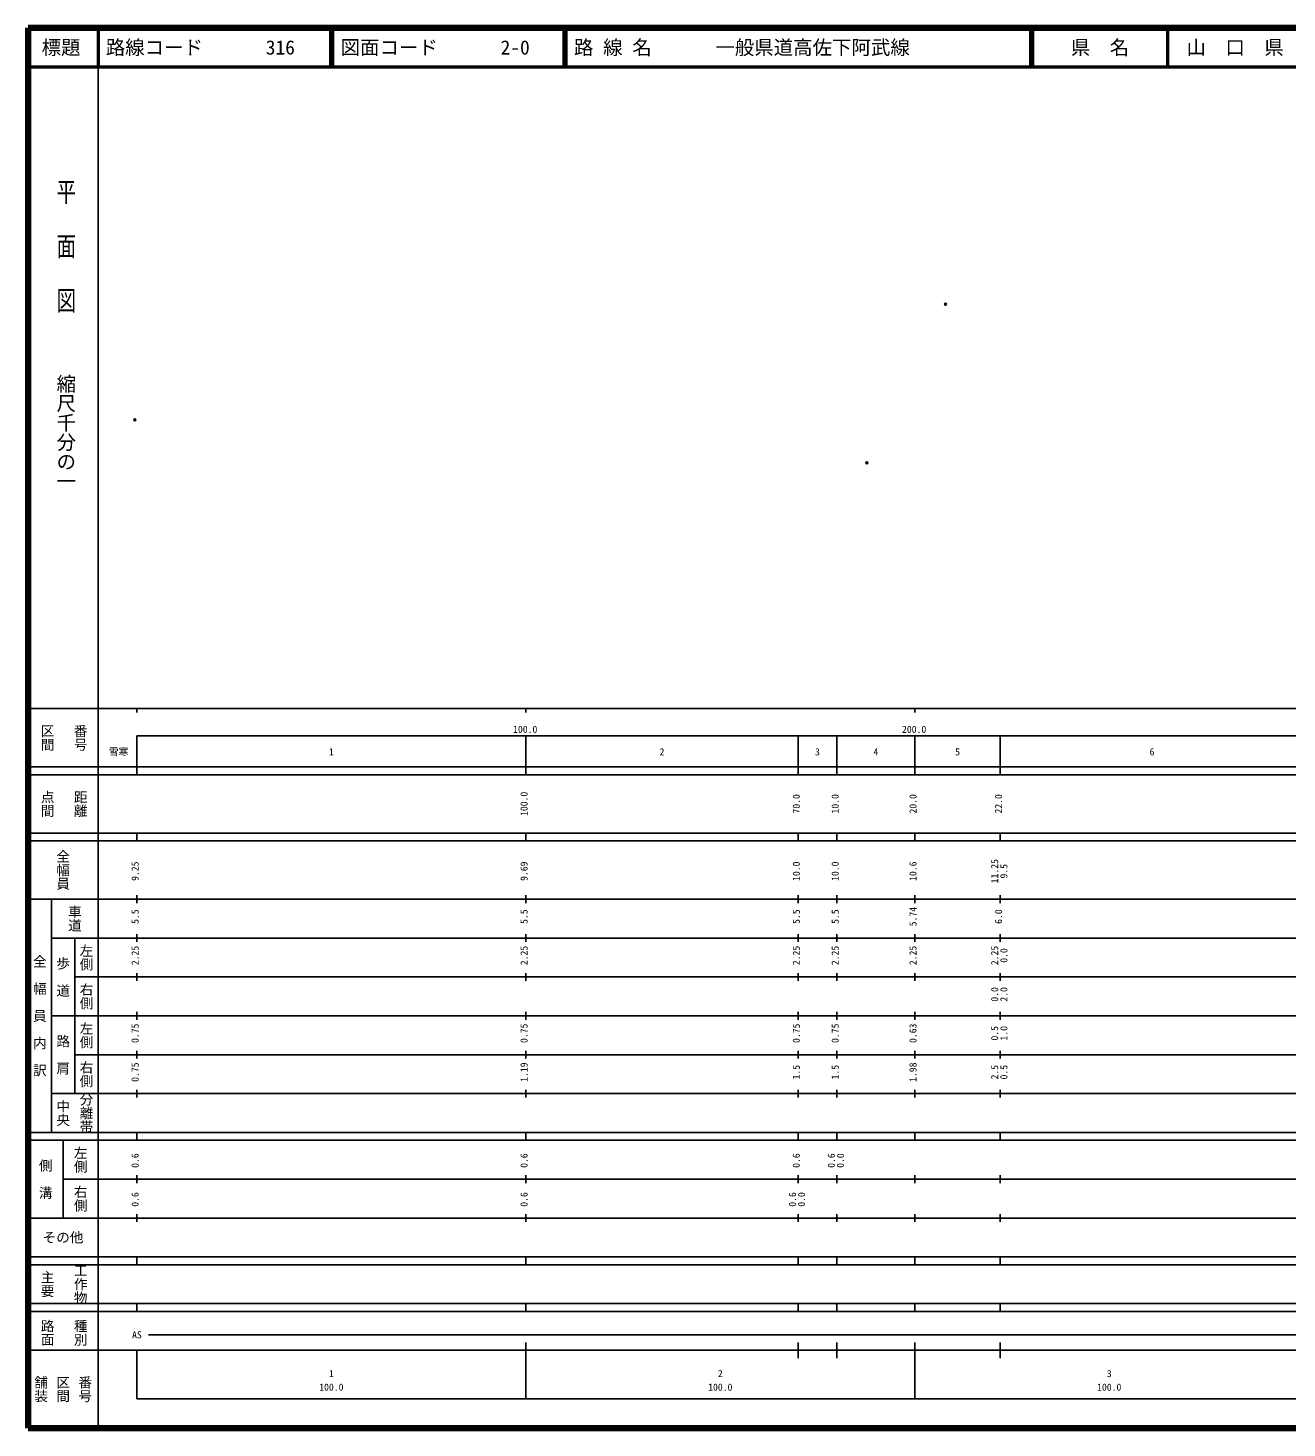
# Model space of a CAD drawing. Units: millimetres on the paper. Extents: x 40 to 680, y 20 to 380.
# Drawn here: x 40 to 363.7, y 20 to 380 of the extents above; entities that cross this region are included whole.
import ezdxf
from ezdxf.enums import TextEntityAlignment as Align

# ---------------------------------------------------------------- set-up
doc = ezdxf.new("R2010")
doc.units = ezdxf.units.MM
doc.header["$PDMODE"] = 32
doc.header["$PDSIZE"] = 0.5
doc.layers.add('M-OTRS', color=6, linetype='Continuous')
doc.layers.add('M-TTL-TXT', color=7, linetype='Continuous')
for name, color, linetype, lineweight in [('M-TTL', 2, 'Continuous', 140), ('M-TTL-BAND', 7, 'Continuous', 25), ('M-TTL-LINE', 7, 'Continuous', 50)]:
    doc.layers.add(name, color=color, linetype=linetype, lineweight=lineweight)
doc.styles.add('@ＭＳ ゴシック', font='')
doc.styles.add('ＭＳ ゴシック', font='')
doc.styles.get('@ＭＳ ゴシック').set_extended_font_data('@MS Gothic')
doc.styles.get('ＭＳ ゴシック').set_extended_font_data('MS Gothic')

msp = doc.modelspace()

# ---------------------------------------------------------------- linework, layer by layer
at = {"layer": 'M-OTRS'}
for p in [(275.907, 309.002), (67.503, 279.248), (255.688, 268.182)]:
    msp.add_point(p, dxfattribs=at)
at = {"layer": 'M-TTL'}
for p, q in [((40, 380), (40, 20)), ((680, 380), (40, 380)), ((40, 20), (680, 20))]:
    msp.add_line(p, q, dxfattribs=at)
at = {"layer": 'M-TTL-BAND'}
for p, q in [((58, 370), (58, 20)), ((40, 205), (579, 205)), ((68, 205), (68, 204)), ((168, 205), (168, 204)), ((268, 205), (268, 204)), ((68, 198), (579, 198)), ((68, 198), (68, 188)), ((168, 188), (168, 198)), ((238, 188), (238, 198)), ((248, 188), (248, 198)), ((268, 188), (268, 198)), ((290, 188), (290, 198)), ((40, 190), (579, 190)), ((40, 188), (579, 188)), ((40, 173), (579, 173)), ((68, 171), (68, 173)), ((168, 171), (168, 173)), ((238, 171), (238, 173)), ((248, 171), (248, 173)), ((268, 171), (268, 173)), ((290, 171), (290, 173)), ((40, 171), (579, 171)), ((40, 156), (579, 156)), ((46, 96), (46, 156)), ((68, 155), (68, 157)), ((168, 155), (168, 157)), ((238, 155), (238, 157)), ((248, 155), (248, 157)), ((268, 155), (268, 157)), ((290, 155), (290, 157)), ((46, 146), (579, 146)), ((52, 146), (52, 106)), ((68, 145), (68, 147)), ((168, 145), (168, 147)), ((238, 145), (238, 147)), ((248, 145), (248, 147)), ((268, 145), (268, 147)), ((290, 145), (290, 147)), ((68, 135), (68, 137)), ((168, 135), (168, 137)), ((238, 135), (238, 137)), ((248, 135), (248, 137)), ((268, 135), (268, 137)), ((290, 135), (290, 137)), ((52, 136), (579, 136)), ((46, 126), (579, 126)), ((68, 125), (68, 127)), ((168, 125), (168, 127)), ((238, 125), (238, 127)), ((248, 125), (248, 127)), ((268, 125), (268, 127)), ((290, 125), (290, 127)), ((52, 116), (579, 116)), ((68, 115), (68, 117)), ((168, 115), (168, 117)), ((238, 115), (238, 117)), ((248, 115), (248, 117)), ((268, 115), (268, 117)), ((290, 115), (290, 117)), ((46, 106), (579, 106)), ((68, 105), (68, 107)), ((168, 105), (168, 107)), ((238, 105), (238, 107)), ((248, 105), (248, 107)), ((268, 105), (268, 107)), ((290, 105), (290, 107)), ((40, 96), (579, 96)), ((40, 94), (579, 94)), ((49, 94), (49, 74)), ((68, 94), (68, 96)), ((168, 94), (168, 96)), ((238, 94), (238, 96)), ((248, 94), (248, 96)), ((268, 94), (268, 96)), ((290, 94), (290, 96)), ((49, 84), (579, 84)), ((68, 83), (68, 85)), ((168, 83), (168, 85)), ((238, 83), (238, 85)), ((248, 83), (248, 85)), ((268, 83), (268, 85)), ((290, 83), (290, 85)), ((40, 74), (579, 74)), ((68, 73), (68, 75)), ((168, 73), (168, 75)), ((238, 73), (238, 75)), ((248, 73), (248, 75)), ((268, 73), (268, 75)), ((290, 73), (290, 75)), ((40, 64), (579, 64)), ((40, 62), (579, 62)), ((68, 62), (68, 64)), ((168, 62), (168, 64)), ((238, 62), (238, 64)), ((248, 62), (248, 64)), ((268, 62), (268, 64)), ((290, 62), (290, 64)), ((40, 52), (579, 52)), ((68, 50), (68, 52)), ((168, 50), (168, 52)), ((238, 50), (238, 52)), ((248, 50), (248, 52)), ((268, 50), (268, 52)), ((290, 50), (290, 52)), ((40, 50), (579, 50)), ((71, 44), (565, 44)), ((40, 40), (579, 40)), ((68, 40), (68, 27.5)), ((168, 27.5), (168, 42)), ((238, 38), (238, 42)), ((248, 38), (248, 42)), ((268, 27.5), (268, 42)), ((290, 38), (290, 42)), ((68, 27.5), (579, 27.5))]:
    msp.add_line(p, q, dxfattribs=at)
at = {"layer": 'M-TTL-LINE'}
for p, q in [((58, 380), (58, 370)), ((117.75, 380), (117.75, 370)), ((118.25, 380), (118.25, 370)), ((177.75, 380), (177.75, 370)), ((178.25, 380), (178.25, 370)), ((297.75, 380), (297.75, 370)), ((298.25, 380), (298.25, 370)), ((333, 380), (333, 370)), ((40, 370), (680, 370))]:
    msp.add_line(p, q, dxfattribs=at)

# ---------------------------------------------------------------- texts
at = {"layer": 'M-TTL-BAND', "style": '@ＭＳ ゴシック', "width": 1.4}
msp.add_text('平  面  図', height=3.666, rotation=270, dxfattribs=at).set_placement((49.777, 306.475), align=Align.MIDDLE_RIGHT)
at = {"layer": 'M-TTL-BAND', "style": '@ＭＳ ゴシック'}
msp.add_text('縮尺千分の一', height=3.666, rotation=270, dxfattribs=at).set_placement((49.777, 261.03), align=Align.MIDDLE_RIGHT)
for s, p in [('区間', (45, 197.5)), ('番号', (53.5, 197.5)), ('点間', (45, 180.5)), ('距離', (53.5, 180.5)), ('全幅員', (49, 163.5)), ('車道', (52, 151)), ('左側', (55, 141)), ('全\u3000幅\u3000員\u3000内\u3000訳', (43, 126)), ('歩\u3000道', (49, 136)), ('右側', (55, 131)), ('左側', (55, 121)), ('路\u3000肩', (49, 116)), ('右側', (55, 111)), ('分離帯', (55, 101)), ('中央', (49, 101)), ('左側', (53.5, 89)), ('側\u3000溝', (44.5, 84)), ('右側', (53.5, 79)), ('工作物', (53.5, 57)), ('主要', (45, 57)), ('路面', (45, 44.5)), ('種別', (53.5, 44.5)), ('舗装', (43.333, 30)), ('区間', (49, 30)), ('番号', (54.667, 30))]:
    msp.add_text(s, height=2.566, rotation=270, dxfattribs=at).set_placement(p, align=Align.MIDDLE_CENTER)
at = {"layer": 'M-TTL-BAND', "style": 'ＭＳ ゴシック'}
for s, p in [('100.0', (167.844, 198.195)), ('200.0', (267.844, 198.195)), ('雪寒', (63.288, 192.405)), ('1', (118, 192.405)), ('2', (203, 192.405)), ('3', (243, 192.405)), ('4', (258, 192.405)), ('5', (279, 192.405)), ('6', (329, 192.405)), ('AS', (68, 42.5)), ('1', (118, 32.523)), ('2', (218, 32.523)), ('3', (318, 32.523)), ('100.0', (118, 29.033)), ('100.0', (218, 29.033)), ('100.0', (318, 29.033))]:
    msp.add_text(s, height=1.833, dxfattribs=at).set_placement(p, align=Align.BOTTOM_CENTER)
for s, p in [('100.0', (169, 180.5)), ('70.0', (239, 180.5)), ('10.0', (249, 180.5)), ('20.0', (269, 180.5)), ('22.0', (291, 180.5)), ('11.25', (290, 163.174)), ('9.25', (69, 163.174)), ('9.69', (169, 163.174)), ('10.0', (239, 163.174)), ('10.0', (249, 163.174)), ('10.6', (269, 163.174)), ('9.5', (292.37, 163.174)), ('5.5', (69, 151.5)), ('5.5', (169, 151.5)), ('5.5', (239, 151.5)), ('5.5', (249, 151.5)), ('5.74', (269, 151.5)), ('6.0', (291, 151.5)), ('2.25', (69, 141.5)), ('2.25', (169, 141.5)), ('2.25', (239, 141.5)), ('2.25', (249, 141.5)), ('2.25', (269, 141.5)), ('2.25', (290, 141.5)), ('0.0', (292.37, 141.5)), ('0.0', (290, 131.5)), ('2.0', (292.37, 131.5)), ('0.75', (69, 121.5)), ('0.75', (169, 121.5)), ('0.75', (239, 121.5)), ('0.75', (249, 121.5)), ('0.63', (269, 121.5)), ('0.5', (290, 121.5)), ('1.0', (292.37, 121.5)), ('0.75', (69, 111.5)), ('1.19', (169, 111.5)), ('1.5', (239, 111.5)), ('1.5', (249, 111.5)), ('1.98', (269, 111.5)), ('2.5', (290, 111.5)), ('0.5', (292.37, 111.5)), ('0.6', (69, 88.764)), ('0.6', (169, 88.764)), ('0.6', (239, 88.764)), ('0.6', (248, 88.764)), ('0.0', (250.327, 88.764)), ('0.6', (69, 78.764)), ('0.6', (169, 78.764)), ('0.6', (238, 78.764)), ('0.0', (240.327, 78.764))]:
    msp.add_text(s, height=1.833, rotation=90, dxfattribs=at).set_placement(p, align=Align.BOTTOM_CENTER)
msp.add_text('その他', height=2.566, dxfattribs=at).set_placement((49, 69), align=Align.MIDDLE_CENTER)
at = {"layer": 'M-TTL-TXT', "style": 'ＭＳ ゴシック'}
for s, p in [('標題', (48.5, 375)), ('県\u3000名', (315.625, 375)), ('山\u3000口\u3000県', (350.375, 375))]:
    msp.add_text(s, height=3.666, dxfattribs=at).set_placement(p, align=Align.MIDDLE_CENTER)
for s, p in [('路線コード', (60, 375)), ('316', (101.142, 375)), ('図面コード', (120.38, 375)), ('2-0', (161.521, 375)), ('路 線 名', (180.38, 375)), ('一般県道高佐下阿武線', (216.734, 375))]:
    msp.add_text(s, height=3.666, dxfattribs=at).set_placement(p, align=Align.MIDDLE_LEFT)

doc.saveas('drawing.dxf')
